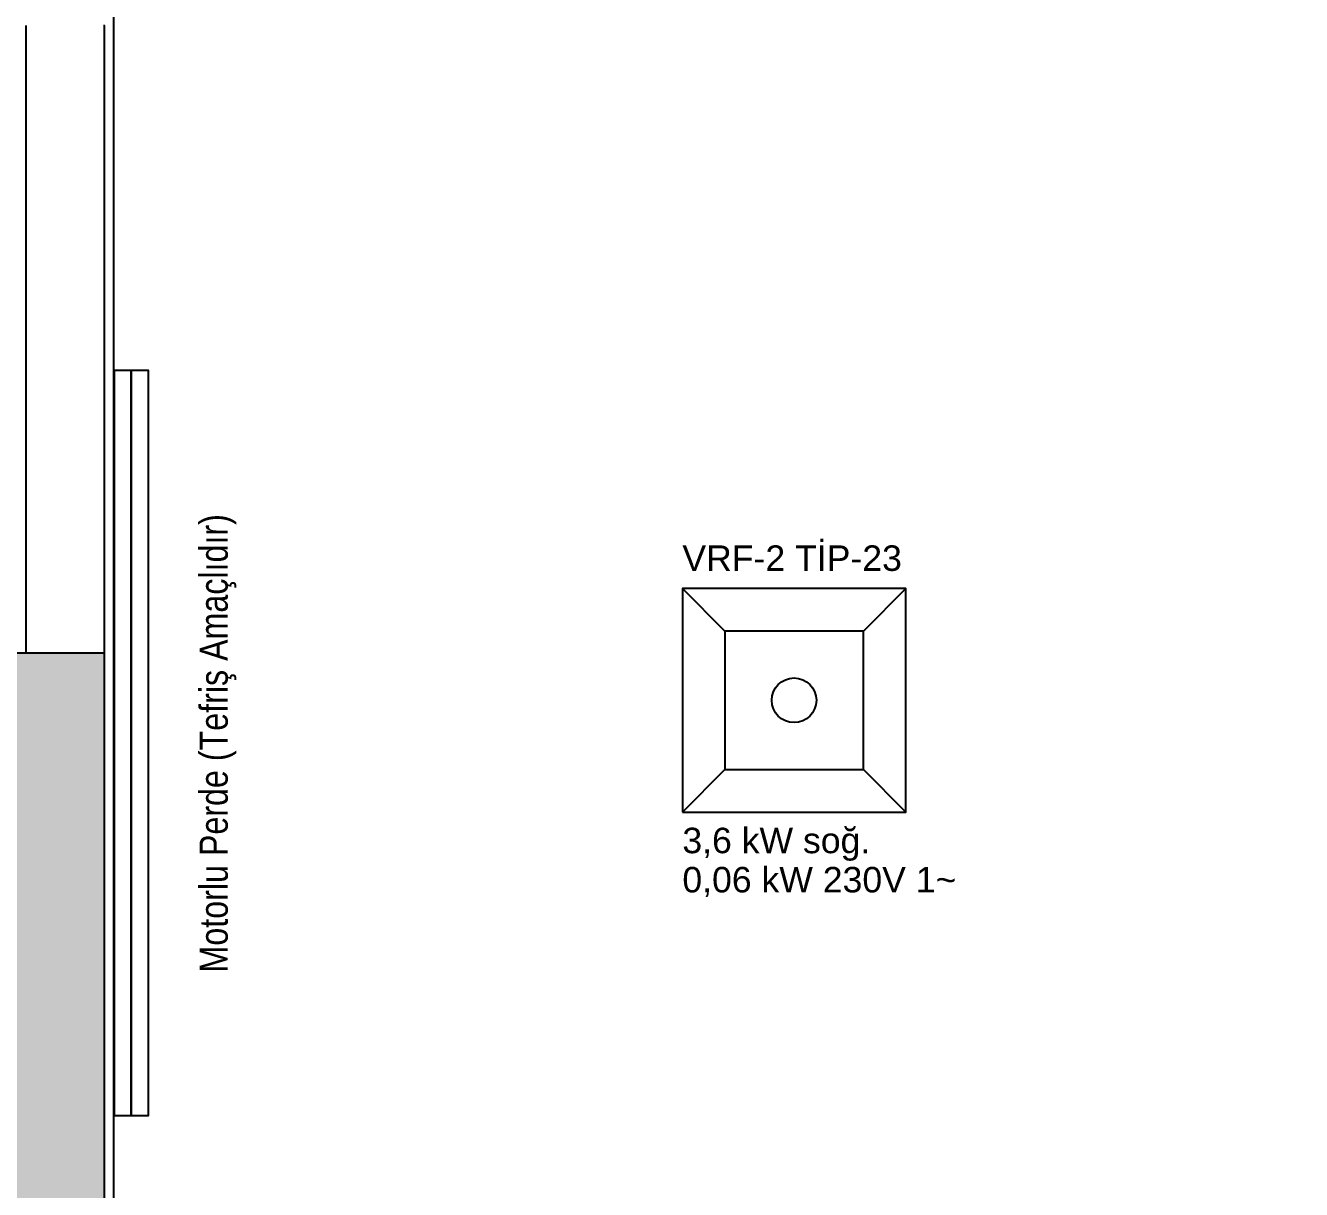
# Model space of a CAD drawing. Header units: inches. Extents: x 21 to 32698, y 13 to 3712.
# Drawn here: x 16621.7 to 16947.2, y 1215.2 to 1512.1 of the extents above; entities that cross this region are included whole.
import ezdxf

# ---------------------------------------------------------------- set-up
doc = ezdxf.new("R2010")
doc.units = ezdxf.units.IN
doc.header["$MEASUREMENT"] = 0
doc.linetypes.add('DOT', pattern=[6.35, 0, -6.35])
for name, color, linetype in [('MEK-ELK-ETIKET', 7, 'Continuous'), ('MEK-ELK-GUC', 6, 'Continuous'), ('MEK-ELK-VRF-IC', 4, 'Continuous')]:
    doc.layers.add(name, color=color, linetype=linetype)
for name, color, linetype, lineweight in [('Z_MİM_-KM-BEAM-RAY', 8, 'DOT', 25), ('Z_MİM_-KM-ELECTRIC', 8, 'Continuous', 25), ('Z_MİM_-KM-PATTERN-STRC', 8, 'Continuous', 25), ('Z_MİM_-KM-STRC-CONCRETE', 8, 'Continuous', 25), ('Z_MİM_-KM-TEXT-DETAIL', 8, 'Continuous', 25), ('Z_MİM_-KM-WALL', 8, 'Continuous', 25), ('Z_MİM_-KM-WALL-PLASTER', 8, 'Continuous', 25)]:
    doc.layers.add(name, color=color, linetype=linetype, lineweight=lineweight)
doc.styles.add('-KM-OLCU', font='ARIALN.TTF')
doc.styles.add('MEK_ELK', font='arial.ttf')

# ---------------------------------------------------------------- blocks, each defined once
blk = doc.blocks.new('-KM_Kiriş İzi-2K')
at = {"layer": 'Z_MİM_-KM-BEAM-RAY'}
blk.add_line((1310, 530), (1310, 370), dxfattribs=at)
blk = doc.blocks.new('*U250')
for points in [[(16.84, 188.65), (12.44, 188.61), (12.44, -1.39), (16.84, -1.35)], [(21.24, 188.65), (16.84, 188.61), (16.84, -1.39), (21.24, -1.35)]]:
    blk.add_lwpolyline(points, close=True)
at = {"layer": 'Z_MİM_-KM-TEXT-DETAIL', "color": 7, "insert": (-0.59, 152.14), "char_height": 7.1737, "attachment_point": 1, "rotation": 270, "style": '-KM-OLCU'}
blk.add_mtext_dynamic_manual_height_columns('Motorlu Perde (Tefriş Amaçlıdır)', width=121.036, gutter_width=12.5, heights=[0], dxfattribs=at)
blk = doc.blocks.new('-KM_Kolon-2K')
at = {"layer": 'Z_MİM_-KM-PATTERN-STRC'}
blk.add_hatch(color=256, dxfattribs=at).paths.add_polyline_path([(1285, 370), (1310, 370), (1310, 0), (1285, 0)], flags=0)
at = {"layer": 'Z_MİM_-KM-STRC-CONCRETE'}
blk.add_lwpolyline([(1285, 370), (1310, 370), (1310, 0), (1285, 0)], close=True, dxfattribs=at)
blk = doc.blocks.new('MEK_VRF_KASET_570')
for p, q in [((-28.5, 28.5), (-17.67, 17.67)), ((28.5, 28.5), (17.67, 17.67)), ((-28.5, -28.5), (-17.67, -17.67)), ((28.5, -28.5), (17.67, -17.67))]:
    blk.add_line(p, q)
for points in [[(-28.5, -28.5), (28.5, -28.5), (28.5, 28.5), (-28.5, 28.5)], [(-17.67, -17.67), (17.67, -17.67), (17.67, 17.67), (-17.67, 17.67)]]:
    blk.add_lwpolyline(points, close=True)
blk.add_circle((0, 0), 5.7)

msp = doc.modelspace()

# ---------------------------------------------------------------- linework, layer by layer
at = {"layer": 'Z_MİM_-KM-WALL'}
for p, q in [((16621.71, 1512.08), (16621.71, 1352.08)), ((16641.71, 1512.08), (16641.71, 1352.08))]:
    msp.add_line(p, q, dxfattribs=at)
at = {"layer": 'Z_MİM_-KM-WALL-PLASTER'}
msp.add_lwpolyline([(17339.21, 1644.58), (17339.21, 1034.58), (16644.21, 1034.58), (16644.21, 1644.58)], close=True, dxfattribs=at)

# ---------------------------------------------------------------- block references
at = {"layer": 'MEK-ELK-VRF-IC'}
msp.add_blockref('MEK_VRF_KASET_570', (16817.75, 1340), dxfattribs=at)
at = {"layer": 'Z_MİM_-KM-BEAM-RAY'}
msp.add_blockref('-KM_Kiriş İzi-2K', (15331.71, 982.08), dxfattribs=at)
at = {"layer": 'Z_MİM_-KM-ELECTRIC', "rotation": 180}
msp.add_blockref('*U250', (16665.5, 1422.72), dxfattribs=at)
at = {"layer": 'Z_MİM_-KM-STRC-CONCRETE'}
msp.add_blockref('-KM_Kolon-2K', (15331.71, 982.08), dxfattribs=at)

# ---------------------------------------------------------------- texts
at = {"layer": 'MEK-ELK-ETIKET', "style": 'MEK_ELK'}
for s, p in [('VRF-2 TİP-23', (16789.25, 1373)), ('3,6 kW soğ.', (16789.25, 1301))]:
    msp.add_text(s, height=6.5, dxfattribs=at).set_placement(p)
at = {"layer": 'MEK-ELK-GUC', "style": 'MEK_ELK'}
msp.add_text('0,06 kW 230V 1~', height=6.5, dxfattribs=at).set_placement((16789.25, 1291))

doc.saveas('drawing.dxf')
